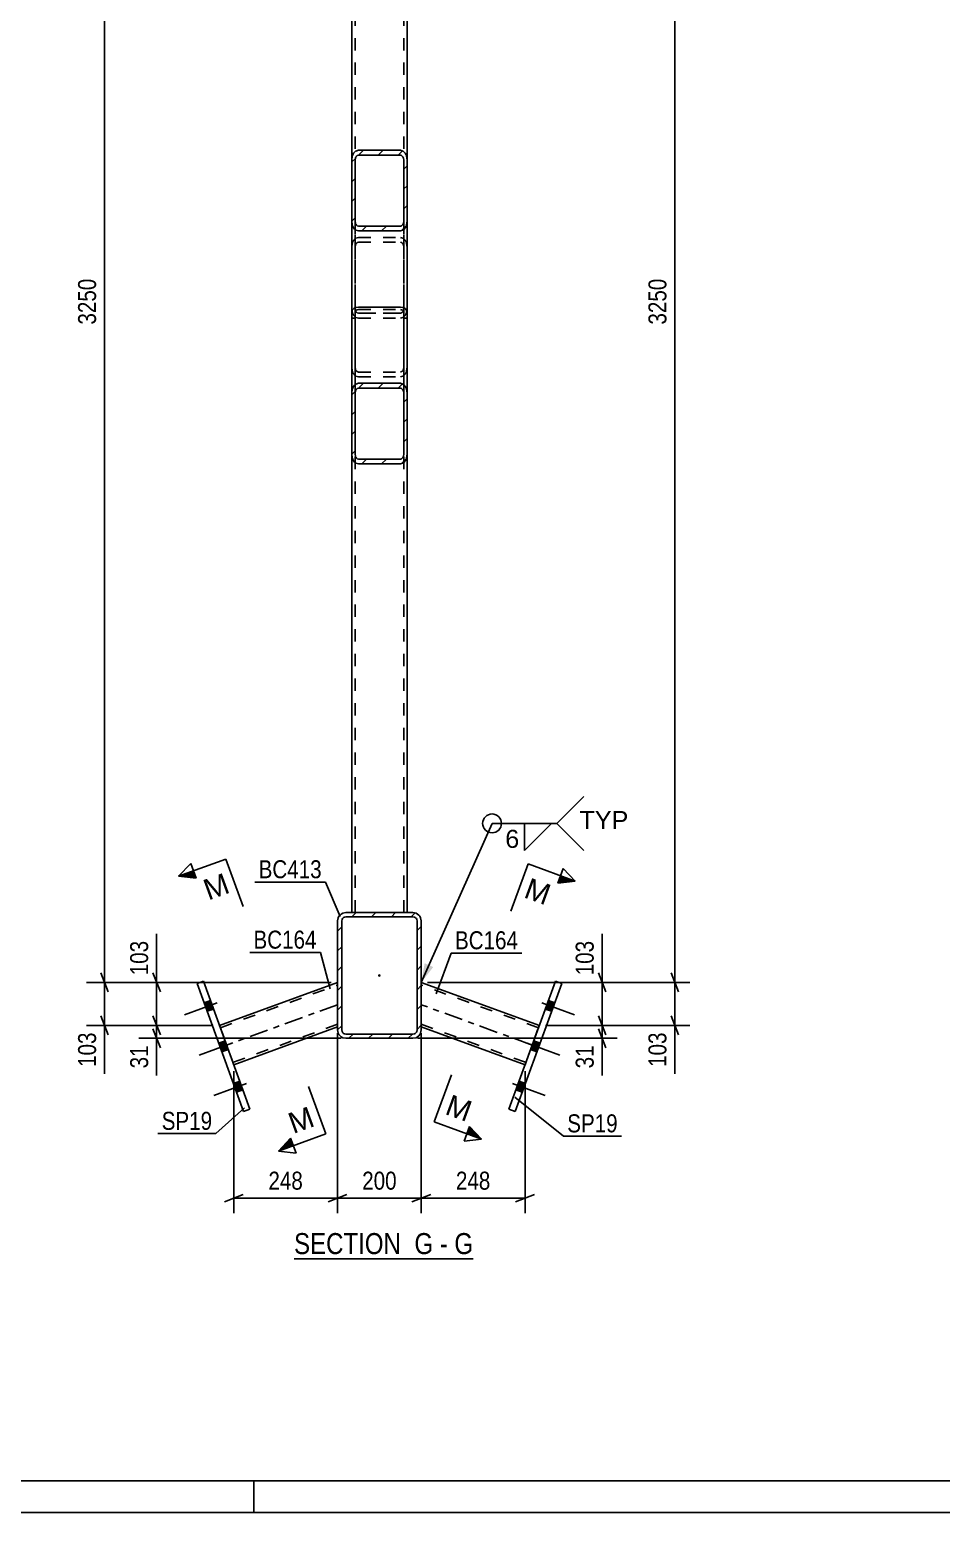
# Model space of a CAD drawing. Header units: millimetres. Extents: x -177 to 1012, y -676 to 165.
# Drawn here: x 346.2 to 491.4, y -675.6 to -439.7 of the extents above; entities that cross this region are included whole.
import ezdxf

# ---------------------------------------------------------------- set-up
doc = ezdxf.new("R2010")
doc.units = ezdxf.units.MM
doc.linetypes.add('DXK_LINE_DOT2', pattern=[3.9198, 1.9599, -1.9599])
doc.linetypes.add('DXK_LINE_DOT3', pattern=[5.9187, 2.979, -0.9799, 0.9799, -0.9799])
doc.styles.add('Arial', font='ARIAL.TTF', dxfattribs={"height": 0.2})
doc.styles.add('Arial Narrow', font='ARIALN.TTF', dxfattribs={"height": 0.2})

# ---------------------------------------------------------------- blocks, each defined once
blk = doc.blocks.new('Unknown-761545539-18 - 7971')
at = {"color": 6, "linetype": 'Continuous'}
blk.add_line((388.34, -635.29), (416.85, -635.29), dxfattribs=at)
at = {"color": 0, "linetype": 'Continuous'}
blk.add_wipeout([(406.45, -634.54), (406.45, -631.04), (388.34, -631.04), (388.34, -634.54)], dxfattribs=at)
at = {"color": 7, "linetype": 'Continuous', "style": 'Arial Narrow'}
blk.add_text('SECTION ', height=3.34, dxfattribs=at).set_placement((388.34, -634.54))
at = {"color": 0, "linetype": 'Continuous'}
blk.add_wipeout([(410.49, -634.54), (410.49, -631.04), (407.5, -631.04), (407.5, -634.54)], dxfattribs=at)
at = {"color": 7, "linetype": 'Continuous', "style": 'Arial Narrow'}
blk.add_text('G', height=3.34, dxfattribs=at).set_placement((407.5, -634.54))
at = {"color": 0, "linetype": 'Continuous'}
blk.add_wipeout([(412.81, -634.54), (412.81, -631.04), (411.54, -631.04), (411.54, -634.54)], dxfattribs=at)
at = {"color": 7, "linetype": 'Continuous', "style": 'Arial Narrow'}
blk.add_text('-', height=3.34, dxfattribs=at).set_placement((411.54, -634.54))
at = {"color": 0, "linetype": 'Continuous'}
blk.add_wipeout([(416.85, -634.54), (416.85, -631.04), (413.86, -631.04), (413.86, -634.54)], dxfattribs=at)
at = {"color": 7, "linetype": 'Continuous', "style": 'Arial Narrow'}
blk.add_text('G', height=3.34, dxfattribs=at).set_placement((413.86, -634.54))
blk = doc.blocks.new('Unknown-761545539-1163')
at = {"color": 5, "linetype": 'Continuous'}
for p, q in [((-172.08, -670.63), (1006.92, -670.63)), ((381.92, -675.63), (381.92, -670.63)), ((-177.08, -675.63), (1011.92, -675.63))]:
    blk.add_line(p, q, dxfattribs=at)
blk = doc.blocks.new('Part-761545539-8139 - 7971')
at = {"linetype": 'Continuous'}
h = blk.add_hatch(dxfattribs=at)
h.set_pattern_fill('', scale=0.7, style=0, pattern_type=0)
h.set_pattern_definition([(45, (395.2627, -598.876), (-1.57154, 1.57154), [])])
h.paths.add_polyline_path([(395.26, -581.54), (395.26, -598.88), (395.36, -599.39), (395.65, -599.82), (396.09, -600.11), (396.6, -600.21), (407.26, -600.21), (407.77, -600.11), (408.21, -599.82), (408.49, -599.39), (408.6, -598.88), (408.6, -581.54), (408.49, -581.03), (408.21, -580.6), (407.77, -580.31), (407.26, -580.21), (396.6, -580.21), (396.09, -580.31), (395.65, -580.6), (395.36, -581.03)])
h.paths.add_polyline_path([(396.12, -581.07), (396.34, -580.93), (396.6, -580.88), (407.26, -580.88), (407.52, -580.93), (407.73, -581.07), (407.88, -581.29), (407.93, -581.54), (407.93, -598.88), (407.88, -599.13), (407.73, -599.35), (407.52, -599.49), (407.26, -599.54), (396.6, -599.54), (396.34, -599.49), (396.12, -599.35), (395.98, -599.13), (395.93, -598.88), (395.93, -581.54), (395.98, -581.29)])
blk.add_hatch(color=30, dxfattribs=at).paths.add_polyline_path([(401.93, -590.31, -1), (401.93, -590.11, -1)])
at = {"color": 2, "linetype": 'Continuous'}
for p, q in [((396.6, -580.21), (396.09, -580.31)), ((396.6, -580.21), (407.26, -580.21)), ((407.77, -580.31), (407.26, -580.21)), ((395.36, -581.03), (395.26, -581.54)), ((395.26, -598.88), (395.26, -581.54)), ((395.93, -581.54), (395.98, -581.29)), ((395.93, -598.88), (395.93, -581.54)), ((396.34, -580.93), (396.6, -580.88)), ((396.6, -580.88), (407.26, -580.88)), ((407.26, -580.88), (407.52, -580.93)), ((407.88, -581.29), (407.93, -581.54)), ((407.93, -598.88), (407.93, -581.54)), ((408.6, -581.54), (408.49, -581.03)), ((408.6, -598.88), (408.6, -581.54)), ((395.26, -598.88), (395.36, -599.39)), ((395.98, -599.13), (395.93, -598.88)), ((407.93, -598.88), (407.88, -599.13)), ((408.49, -599.39), (408.6, -598.88)), ((396.09, -600.11), (396.6, -600.21)), ((396.6, -599.54), (396.34, -599.49)), ((396.6, -599.54), (407.26, -599.54)), ((396.6, -600.21), (407.26, -600.21)), ((407.52, -599.49), (407.26, -599.54)), ((407.26, -600.21), (407.77, -600.11))]:
    blk.add_line(p, q, dxfattribs=at)
at = {"color": 7, "linetype": 'DXK_LINE_DOT3'}
blk.add_line((401.93, -590.21), (401.93, -590.21), dxfattribs=at)
at = {"color": 30, "linetype": 'DXK_LINE_DOT3'}
blk.add_line((401.93, -590.21), (401.93, -590.21), dxfattribs=at)
at = {"color": 30, "linetype": 'Continuous'}
blk.add_circle((401.93, -590.21), 0.1, dxfattribs=at)
at = {"color": 2, "linetype": 'Continuous'}
for centre, radius, start, end in [((396.6, -581.54), 1.33, 112.5, 157.5), ((407.26, -581.54), 1.33, 22.5, 67.5), ((396.6, -581.54), 0.667, 112.5, 157.5), ((407.26, -581.54), 0.667, 22.5, 67.5), ((396.6, -598.88), 0.667, 202.5, 247.5), ((407.26, -598.88), 0.667, 292.5, 337.5), ((396.6, -598.88), 1.33, 202.5, 247.5), ((407.26, -598.88), 1.33, 292.5, 337.5)]:
    blk.add_arc(centre, radius, start, end, dxfattribs=at)
blk = doc.blocks.new('Part-761545539-8011 - 7971')
at = {"color": 2, "linetype": 'Continuous'}
for p, q in [((376.47, -598.15), (395.26, -591.31)), ((378.75, -604.41), (395.26, -598.4))]:
    blk.add_line(p, q, dxfattribs=at)
at = {"color": 7, "linetype": 'DXK_LINE_DOT2'}
for p, q in [((376.61, -598.52), (395.26, -591.73)), ((395.26, -598.4), (395.26, -591.31)), ((376.47, -598.15), (378.75, -604.41)), ((395.26, -597.98), (378.61, -604.04))]:
    blk.add_line(p, q, dxfattribs=at)
at = {"color": 7, "linetype": 'DXK_LINE_DOT3'}
blk.add_line((395.26, -594.86), (377.61, -601.28), dxfattribs=at)
blk = doc.blocks.new('Part-761545539-7999 - 7971')
at = {"color": 2, "linetype": 'Continuous'}
for p, q in [((429.96, -591.1), (422.54, -611.46)), ((430.96, -591.47), (423.55, -611.83)), ((429.96, -591.1), (430.96, -591.47)), ((423.55, -611.83), (422.54, -611.46))]:
    blk.add_line(p, q, dxfattribs=at)
blk = doc.blocks.new('Part-761545539-7983 - 7971')
at = {"color": 2, "linetype": 'Continuous'}
for p, q in [((397.53, -460.47), (397.53, -387.54)), ((406.33, -460.47), (406.33, -387.54)), ((397.53, -484.65), (397.53, -484.06)), ((406.33, -484.65), (406.33, -484.06)), ((397.53, -580.21), (397.53, -507.28)), ((406.33, -580.21), (406.33, -507.28))]:
    blk.add_line(p, q, dxfattribs=at)
at = {"color": 7, "linetype": 'DXK_LINE_DOT2'}
for p, q in [((397.53, -387.54), (406.33, -387.54)), ((398.06, -580.21), (398.06, -387.54)), ((405.8, -580.21), (405.8, -387.54)), ((397.53, -484.06), (397.53, -460.47)), ((406.33, -484.06), (406.33, -460.47)), ((397.53, -507.28), (397.53, -484.65)), ((406.33, -507.28), (406.33, -484.65)), ((406.33, -580.21), (397.53, -580.21))]:
    blk.add_line(p, q, dxfattribs=at)
blk = doc.blocks.new('Bolt-761545539-8000 - 7971')
at = {"linetype": 'Continuous'}
for points in [[(428.84, -594.17), (428.34, -595.55), (429.34, -595.91), (429.84, -594.54)], [(428.84, -594.17), (428.34, -595.55), (429.34, -595.91), (429.84, -594.54)], [(428.84, -594.17), (428.34, -595.55), (429.34, -595.91), (429.84, -594.54)], [(426.5, -600.59), (426, -601.97), (427, -602.34), (427.5, -600.96)], [(426.5, -600.59), (426, -601.97), (427, -602.34), (427.5, -600.96)], [(424.16, -607.01), (423.66, -608.39), (424.66, -608.76), (425.17, -607.38)], [(424.16, -607.01), (423.66, -608.39), (424.66, -608.76), (425.17, -607.38)], [(424.16, -607.01), (423.66, -608.39), (424.66, -608.76), (425.17, -607.38)]]:
    blk.add_hatch(color=1, dxfattribs=at).paths.add_polyline_path(points)
at = {"color": 1, "linetype": 'Continuous'}
for p, q in [((428.84, -594.17), (429.84, -594.54)), ((428.84, -594.17), (429.84, -594.54)), ((428.84, -594.17), (429.84, -594.54)), ((427.77, -594.56), (432.97, -596.46)), ((427.77, -594.56), (432.97, -596.46)), ((427.77, -594.56), (432.97, -596.46)), ((428.34, -595.55), (429.34, -595.91)), ((428.34, -595.55), (429.34, -595.91)), ((428.34, -595.55), (429.34, -595.91)), ((425.44, -600.99), (430.64, -602.88)), ((425.44, -600.99), (430.64, -602.88)), ((426.5, -600.59), (427.5, -600.96)), ((426.5, -600.59), (427.5, -600.96)), ((426, -601.97), (427, -602.34)), ((426, -601.97), (427, -602.34)), ((423.1, -607.41), (428.3, -609.3)), ((423.1, -607.41), (428.3, -609.3)), ((423.1, -607.41), (428.3, -609.3)), ((423.66, -608.39), (424.66, -608.76)), ((423.66, -608.39), (424.66, -608.76)), ((423.66, -608.39), (424.66, -608.76)), ((424.16, -607.01), (425.17, -607.38)), ((424.16, -607.01), (425.17, -607.38)), ((424.16, -607.01), (425.17, -607.38))]:
    blk.add_line(p, q, dxfattribs=at)
blk = doc.blocks.new('Bolt-761545539-7994 - 7971')
at = {"linetype": 'Continuous'}
for points in [[(375.52, -595.55), (375.02, -594.17), (374.02, -594.54), (374.52, -595.91)], [(375.52, -595.55), (375.02, -594.17), (374.02, -594.54), (374.52, -595.91)], [(375.52, -595.55), (375.02, -594.17), (374.02, -594.54), (374.52, -595.91)], [(377.86, -601.97), (377.36, -600.59), (376.36, -600.96), (376.86, -602.34)], [(377.86, -601.97), (377.36, -600.59), (376.36, -600.96), (376.86, -602.34)], [(380.2, -608.39), (379.7, -607.01), (378.69, -607.38), (379.19, -608.76)], [(380.2, -608.39), (379.7, -607.01), (378.69, -607.38), (379.19, -608.76)], [(380.2, -608.39), (379.7, -607.01), (378.69, -607.38), (379.19, -608.76)]]:
    blk.add_hatch(color=1, dxfattribs=at).paths.add_polyline_path(points)
at = {"color": 1, "linetype": 'Continuous'}
for p, q in [((375.02, -594.17), (374.02, -594.54)), ((375.02, -594.17), (374.02, -594.54)), ((375.02, -594.17), (374.02, -594.54)), ((376.09, -594.56), (370.89, -596.46)), ((376.09, -594.56), (370.89, -596.46)), ((376.09, -594.56), (370.89, -596.46)), ((375.52, -595.55), (374.52, -595.91)), ((375.52, -595.55), (374.52, -595.91)), ((375.52, -595.55), (374.52, -595.91)), ((378.42, -600.98), (373.22, -602.88)), ((378.42, -600.98), (373.22, -602.88)), ((377.36, -600.59), (376.36, -600.96)), ((377.36, -600.59), (376.36, -600.96)), ((377.86, -601.97), (376.86, -602.34)), ((377.86, -601.97), (376.86, -602.34)), ((380.76, -607.41), (375.56, -609.3)), ((380.76, -607.41), (375.56, -609.3)), ((380.76, -607.41), (375.56, -609.3)), ((379.7, -607.01), (378.69, -607.38)), ((379.7, -607.01), (378.69, -607.38)), ((379.7, -607.01), (378.69, -607.38)), ((380.2, -608.39), (379.19, -608.76)), ((380.2, -608.39), (379.19, -608.76)), ((380.2, -608.39), (379.19, -608.76))]:
    blk.add_line(p, q, dxfattribs=at)
blk = doc.blocks.new('Part-761545539-8016 - 7971')
at = {"color": 2, "linetype": 'Continuous'}
for p, q in [((427.39, -598.15), (408.6, -591.31)), ((408.6, -598.4), (425.11, -604.41))]:
    blk.add_line(p, q, dxfattribs=at)
at = {"color": 7, "linetype": 'DXK_LINE_DOT2'}
for p, q in [((408.6, -591.31), (408.6, -598.4)), ((427.25, -598.53), (408.6, -591.73)), ((408.6, -597.98), (425.25, -604.04)), ((425.11, -604.41), (427.39, -598.15))]:
    blk.add_line(p, q, dxfattribs=at)
at = {"color": 7, "linetype": 'DXK_LINE_DOT3'}
blk.add_line((426.25, -601.28), (408.6, -594.86), dxfattribs=at)
blk = doc.blocks.new('Part-761545539-8094 - 7971')
at = {"linetype": 'Continuous'}
h = blk.add_hatch(dxfattribs=at)
h.set_pattern_fill('', scale=0.7, style=0, pattern_type=0)
h.set_pattern_definition([(45, (397.5294, -507.2778), (-1.57154, 1.57154), [])])
h.paths.add_polyline_path([(397.53, -497.55), (397.53, -507.28), (397.61, -507.87), (397.84, -508.38), (398.19, -508.72), (398.6, -508.83), (405.26, -508.83), (405.67, -508.72), (406.02, -508.38), (406.25, -507.87), (406.33, -507.28), (406.33, -497.55), (406.25, -496.95), (406.02, -496.45), (405.67, -496.11), (405.26, -495.99), (398.6, -495.99), (398.19, -496.11), (397.84, -496.45), (397.61, -496.95)])
h.paths.add_polyline_path([(398.22, -497), (398.39, -496.83), (398.6, -496.77), (405.26, -496.77), (405.47, -496.83), (405.64, -497), (405.76, -497.25), (405.8, -497.55), (405.8, -507.28), (405.76, -507.58), (405.64, -507.83), (405.47, -508), (405.26, -508.06), (398.6, -508.06), (398.39, -508), (398.22, -507.83), (398.1, -507.58), (398.06, -507.28), (398.06, -497.55), (398.1, -497.25)])
at = {"color": 2, "linetype": 'Continuous'}
for p, q in [((397.53, -484.65), (397.61, -484.36)), ((397.53, -497.55), (397.53, -484.65)), ((397.61, -484.36), (397.84, -484.1)), ((397.84, -484.1), (398.19, -483.94)), ((398.19, -483.94), (398.6, -483.88)), ((398.6, -483.88), (405.26, -483.88)), ((405.26, -483.88), (405.67, -483.94)), ((405.67, -483.94), (406.02, -484.1)), ((406.02, -484.1), (406.25, -484.36)), ((406.25, -484.36), (406.33, -484.65)), ((406.33, -497.55), (406.33, -484.65)), ((397.61, -496.95), (397.53, -497.55)), ((397.53, -507.28), (397.53, -497.55)), ((398.06, -497.55), (398.1, -497.25)), ((398.06, -507.28), (398.06, -497.55)), ((398.6, -495.99), (398.19, -496.11)), ((398.39, -496.83), (398.6, -496.77)), ((398.6, -495.99), (405.26, -495.99)), ((398.6, -496.77), (405.26, -496.77)), ((405.67, -496.11), (405.26, -495.99)), ((405.26, -496.77), (405.47, -496.83)), ((405.76, -497.25), (405.8, -497.55)), ((405.8, -507.28), (405.8, -497.55)), ((406.33, -497.55), (406.25, -496.95)), ((406.33, -507.28), (406.33, -497.55)), ((397.53, -507.28), (397.61, -507.87)), ((398.1, -507.58), (398.06, -507.28)), ((398.19, -508.72), (398.6, -508.83)), ((398.6, -508.06), (398.39, -508)), ((398.6, -508.06), (405.26, -508.06)), ((398.6, -508.83), (405.26, -508.83)), ((405.47, -508), (405.26, -508.06)), ((405.26, -508.83), (405.67, -508.72)), ((405.8, -507.28), (405.76, -507.58)), ((406.25, -507.87), (406.33, -507.28))]:
    blk.add_line(p, q, dxfattribs=at)
at = {"color": 7, "linetype": 'DXK_LINE_DOT2'}
for p, q in [((397.53, -485.62), (398.06, -485.62)), ((398.1, -484.51), (398.06, -484.65)), ((398.06, -507.28), (398.06, -484.65)), ((398.22, -484.38), (398.1, -484.51)), ((398.39, -484.29), (398.22, -484.38)), ((398.6, -484.27), (398.39, -484.29)), ((398.6, -484.27), (405.26, -484.27)), ((405.47, -484.29), (405.26, -484.27)), ((405.64, -484.38), (405.47, -484.29)), ((405.76, -484.51), (405.64, -484.38)), ((405.8, -484.65), (405.76, -484.51)), ((405.8, -507.28), (405.8, -484.65)), ((405.8, -485.62), (406.33, -485.62)), ((397.61, -494.02), (397.53, -493.42)), ((398.06, -493.42), (398.1, -493.72)), ((398.6, -494.98), (398.19, -494.86)), ((398.39, -494.14), (398.6, -494.2)), ((398.6, -494.2), (405.26, -494.2)), ((398.6, -494.98), (405.26, -494.98)), ((405.26, -494.2), (405.47, -494.14)), ((405.67, -494.86), (405.26, -494.98)), ((405.76, -493.72), (405.8, -493.42)), ((406.33, -493.42), (406.25, -494.02)), ((397.53, -507.28), (397.53, -497.55)), ((406.33, -507.28), (406.33, -497.55))]:
    blk.add_line(p, q, dxfattribs=at)
for centre, radius, start, end in [((398.99, -493.69), 1.42, 193.2949, 235.5336), ((398.79, -493.56), 0.709, 193.2949, 235.5336), ((405.07, -493.56), 0.709, 304.4664, 346.7051), ((404.87, -493.69), 1.42, 304.4664, 346.7051)]:
    blk.add_arc(centre, radius, start, end, dxfattribs=at)
at = {"color": 2, "linetype": 'Continuous'}
for centre, radius, start, end in [((398.99, -497.28), 1.42, 124.4664, 166.7051), ((398.79, -497.41), 0.709, 124.4664, 166.7051), ((405.07, -497.41), 0.709, 13.2949, 55.5336), ((404.87, -497.28), 1.42, 13.2949, 55.5336), ((398.99, -507.55), 1.42, 193.2949, 235.5336), ((398.79, -507.41), 0.709, 193.2949, 235.5336), ((405.07, -507.41), 0.709, 304.4664, 346.7051), ((404.87, -507.55), 1.42, 304.4664, 346.7051)]:
    blk.add_arc(centre, radius, start, end, dxfattribs=at)
blk = doc.blocks.new('Part-761545539-8102 - 7971')
at = {"color": 7, "linetype": 'DXK_LINE_DOT2'}
for p, q in [((397.53, -484.06), (397.53, -463.44)), ((398.06, -484.06), (398.06, -463.44)), ((405.8, -484.06), (405.8, -463.44)), ((406.33, -484.06), (406.33, -463.44)), ((397.61, -473.74), (397.53, -474.33)), ((398.06, -474.33), (398.1, -474.03)), ((398.39, -472.83), (398.19, -472.89)), ((398.6, -472.77), (398.39, -472.83)), ((398.39, -473.61), (398.6, -473.55)), ((398.6, -472.77), (405.26, -472.77)), ((398.6, -473.55), (405.26, -473.55)), ((405.64, -472.88), (405.26, -472.77)), ((405.26, -473.55), (405.47, -473.61)), ((405.67, -472.89), (405.64, -472.88)), ((405.76, -474.03), (405.8, -474.33)), ((406.33, -474.33), (406.25, -473.74)), ((397.53, -484.06), (397.61, -484.66)), ((398.1, -484.36), (398.06, -484.06)), ((398.19, -485.5), (398.39, -485.56)), ((398.6, -484.84), (398.39, -484.78)), ((398.39, -485.56), (398.6, -485.62)), ((405.26, -484.84), (398.6, -484.84)), ((398.6, -485.62), (405.26, -485.62)), ((405.47, -484.78), (405.26, -484.84)), ((405.26, -485.62), (405.64, -485.51)), ((405.64, -485.51), (405.67, -485.5)), ((405.8, -484.06), (405.76, -484.36)), ((406.25, -484.66), (406.33, -484.06))]:
    blk.add_line(p, q, dxfattribs=at)
for centre, radius, start, end in [((398.99, -474.06), 1.42, 124.4664, 166.7051), ((398.79, -474.2), 0.709, 124.4664, 166.7051), ((405.07, -474.2), 0.709, 13.2949, 55.5336), ((404.87, -474.06), 1.42, 13.2949, 55.5336), ((398.99, -484.33), 1.42, 193.2949, 235.5336), ((398.79, -484.2), 0.709, 193.2949, 235.5336), ((405.07, -484.2), 0.709, 304.4664, 346.7051), ((404.87, -484.33), 1.42, 304.4664, 346.7051)]:
    blk.add_arc(centre, radius, start, end, dxfattribs=at)
blk = doc.blocks.new('Part-761545539-8103 - 7971')
at = {"color": 7, "linetype": 'DXK_LINE_DOT2'}
for p, q in [((397.61, -484.36), (397.53, -484.65)), ((397.53, -504.31), (397.53, -484.65)), ((397.53, -485.62), (398.06, -485.62)), ((397.84, -484.1), (397.61, -484.36)), ((398.19, -483.94), (397.84, -484.1)), ((398.06, -484.65), (398.1, -484.51)), ((398.06, -504.31), (398.06, -484.65)), ((398.1, -484.51), (398.22, -484.38)), ((398.6, -483.88), (398.19, -483.94)), ((398.22, -484.38), (398.39, -484.29)), ((398.39, -484.29), (398.6, -484.27)), ((398.6, -483.88), (405.26, -483.88)), ((398.6, -484.27), (405.26, -484.27)), ((405.67, -483.94), (405.26, -483.88)), ((405.26, -484.27), (405.47, -484.29)), ((405.47, -484.29), (405.64, -484.38)), ((405.64, -484.38), (405.76, -484.51)), ((406.02, -484.1), (405.67, -483.94)), ((405.76, -484.51), (405.8, -484.65)), ((405.8, -504.31), (405.8, -484.65)), ((406.33, -485.62), (405.8, -485.62)), ((406.25, -484.36), (406.02, -484.1)), ((406.33, -484.65), (406.25, -484.36)), ((406.33, -504.31), (406.33, -484.65)), ((397.53, -493.42), (397.61, -494.02)), ((398.1, -493.72), (398.06, -493.42)), ((398.19, -494.86), (398.39, -494.92)), ((398.6, -494.2), (398.39, -494.14)), ((398.39, -494.92), (398.6, -494.98)), ((398.6, -494.2), (405.26, -494.2)), ((398.6, -494.98), (405.26, -494.98)), ((405.47, -494.14), (405.26, -494.2)), ((405.26, -494.98), (405.64, -494.87)), ((405.64, -494.87), (405.67, -494.86)), ((405.8, -493.42), (405.76, -493.72)), ((406.25, -494.02), (406.33, -493.42))]:
    blk.add_line(p, q, dxfattribs=at)
for centre, radius, start, end in [((398.99, -493.69), 1.42, 193.2949, 235.5336), ((398.79, -493.56), 0.709, 193.2949, 235.5336), ((405.07, -493.56), 0.709, 304.4664, 346.7051), ((404.87, -493.69), 1.42, 304.4664, 346.7051)]:
    blk.add_arc(centre, radius, start, end, dxfattribs=at)
blk = doc.blocks.new('Part-761545539-8142 - 7971')
at = {"linetype": 'Continuous'}
h = blk.add_hatch(dxfattribs=at)
h.set_pattern_fill('', scale=0.7, style=0, pattern_type=0)
h.set_pattern_definition([(45, (397.5294, -470.2055), (-1.57154, 1.57154), [])])
h.paths.add_polyline_path([(397.53, -460.47), (397.53, -470.21), (397.61, -470.8), (397.84, -471.31), (398.19, -471.64), (398.6, -471.76), (405.26, -471.76), (405.67, -471.64), (406.02, -471.31), (406.25, -470.8), (406.33, -470.21), (406.33, -460.47), (406.25, -459.88), (406.02, -459.37), (405.67, -459.04), (405.26, -458.92), (398.6, -458.92), (398.19, -459.04), (397.84, -459.37), (397.61, -459.88)])
h.paths.add_polyline_path([(398.22, -459.92), (398.39, -459.76), (398.6, -459.7), (405.26, -459.7), (405.47, -459.76), (405.64, -459.92), (405.76, -460.18), (405.8, -460.47), (405.8, -470.21), (405.76, -470.5), (405.64, -470.76), (405.47, -470.92), (405.26, -470.98), (398.6, -470.98), (398.39, -470.92), (398.22, -470.76), (398.1, -470.5), (398.06, -470.21), (398.06, -460.47), (398.1, -460.18)])
at = {"color": 2, "linetype": 'Continuous'}
for p, q in [((397.61, -459.88), (397.53, -460.47)), ((398.6, -458.92), (398.19, -459.04)), ((398.39, -459.76), (398.6, -459.7)), ((398.6, -458.92), (405.26, -458.92)), ((398.6, -459.7), (405.26, -459.7)), ((405.67, -459.04), (405.26, -458.92)), ((405.26, -459.7), (405.47, -459.76)), ((406.33, -460.47), (406.25, -459.88)), ((397.53, -470.21), (397.53, -460.47)), ((398.06, -460.47), (398.1, -460.18)), ((398.06, -470.21), (398.06, -460.47)), ((405.76, -460.18), (405.8, -460.47)), ((405.8, -470.21), (405.8, -460.47)), ((406.33, -470.21), (406.33, -460.47)), ((397.53, -484.06), (397.53, -470.21)), ((397.53, -470.21), (397.61, -470.8)), ((398.1, -470.5), (398.06, -470.21)), ((398.19, -471.64), (398.6, -471.76)), ((398.6, -470.98), (398.39, -470.92)), ((398.6, -470.98), (405.26, -470.98)), ((398.6, -471.76), (405.26, -471.76)), ((405.47, -470.92), (405.26, -470.98)), ((405.26, -471.76), (405.67, -471.64)), ((405.8, -470.21), (405.76, -470.5)), ((406.25, -470.8), (406.33, -470.21)), ((406.33, -484.06), (406.33, -470.21)), ((397.58, -484.46), (397.53, -484.06)), ((406.33, -484.06), (406.28, -484.46))]:
    blk.add_line(p, q, dxfattribs=at)
at = {"color": 7, "linetype": 'DXK_LINE_DOT2'}
for p, q in [((397.53, -470.21), (397.53, -460.47)), ((398.06, -484.06), (398.06, -460.47)), ((405.8, -484.06), (405.8, -460.47)), ((406.33, -470.21), (406.33, -460.47)), ((397.53, -474.33), (397.61, -473.74)), ((398.1, -474.03), (398.06, -474.33)), ((398.19, -472.89), (398.6, -472.77)), ((398.6, -473.55), (398.39, -473.61)), ((398.6, -472.77), (405.26, -472.77)), ((398.6, -473.55), (405.26, -473.55)), ((405.26, -472.77), (405.67, -472.89)), ((405.47, -473.61), (405.26, -473.55)), ((405.8, -474.33), (405.76, -474.03)), ((406.25, -473.74), (406.33, -474.33)), ((397.61, -484.66), (397.58, -484.46)), ((398.06, -484.06), (398.1, -484.36)), ((398.6, -485.62), (398.19, -485.5)), ((398.39, -484.78), (398.6, -484.84)), ((398.6, -484.84), (405.26, -484.84)), ((398.6, -485.62), (405.26, -485.62)), ((405.26, -484.84), (405.47, -484.78)), ((405.67, -485.5), (405.26, -485.62)), ((405.76, -484.36), (405.8, -484.06)), ((406.28, -484.46), (406.25, -484.66))]:
    blk.add_line(p, q, dxfattribs=at)
at = {"color": 2, "linetype": 'Continuous'}
for centre, radius, start, end in [((398.99, -460.2), 1.42, 124.4664, 166.7051), ((398.79, -460.34), 0.709, 124.4664, 166.7051), ((405.07, -460.34), 0.709, 13.2949, 55.5336), ((404.87, -460.2), 1.42, 13.2949, 55.5336), ((398.99, -470.48), 1.42, 193.2949, 235.5336), ((398.79, -470.34), 0.709, 193.2949, 235.5336), ((405.07, -470.34), 0.709, 304.4664, 346.7051), ((404.87, -470.48), 1.42, 304.4664, 346.7051)]:
    blk.add_arc(centre, radius, start, end, dxfattribs=at)
at = {"color": 7, "linetype": 'DXK_LINE_DOT2'}
for centre, radius, start, end in [((398.99, -474.06), 1.42, 124.4664, 166.7051), ((398.79, -474.2), 0.709, 124.4664, 166.7051), ((405.07, -474.2), 0.709, 13.2949, 55.5336), ((404.87, -474.06), 1.42, 13.2949, 55.5336), ((398.99, -484.33), 1.42, 193.2949, 235.5336), ((398.79, -484.2), 0.709, 193.2949, 235.5336), ((405.07, -484.2), 0.709, 304.4664, 346.7051), ((404.87, -484.33), 1.42, 304.4664, 346.7051)]:
    blk.add_arc(centre, radius, start, end, dxfattribs=at)
blk = doc.blocks.new('Part-761545539-8169 - 7971')
at = {"color": 2, "linetype": 'Continuous'}
for p, q in [((372.9, -591.47), (373.9, -591.1)), ((372.9, -591.47), (380.31, -611.83)), ((381.31, -611.46), (373.9, -591.1)), ((380.31, -611.83), (381.31, -611.46))]:
    blk.add_line(p, q, dxfattribs=at)
blk = doc.blocks.new('StraightDimension-761545539-8574 - 7971')
at = {"color": 7, "linetype": 'Continuous'}
for p, q in [((395.26, -599.4), (395.26, -628.04)), ((408.6, -599.4), (408.6, -628.04)), ((396.76, -625.04), (393.76, -626.24)), ((407.1, -626.24), (410.1, -625.04)), ((395.26, -625.64), (408.6, -625.64))]:
    blk.add_line(p, q, dxfattribs=at)
at = {"color": 0}
blk.add_wipeout([(405.27, -624.89), (405.27, -620.69), (398.59, -620.69), (398.59, -624.89)], dxfattribs=at)
at = {"color": 3, "style": 'Arial Narrow'}
blk.add_text('200', height=2.863, dxfattribs=at).set_placement((399.19, -624.29))
blk = doc.blocks.new('StraightDimension-761545539-8557 - 7971')
at = {"color": 7, "linetype": 'Continuous'}
for p, q in [((408.6, -599.4), (408.6, -628.04)), ((425.11, -605.41), (425.11, -628.04)), ((410.1, -625.04), (407.1, -626.24)), ((423.61, -626.24), (426.61, -625.04)), ((408.6, -625.64), (425.11, -625.64))]:
    blk.add_line(p, q, dxfattribs=at)
at = {"color": 0}
blk.add_wipeout([(420.2, -624.89), (420.2, -620.69), (413.51, -620.69), (413.51, -624.89)], dxfattribs=at)
at = {"color": 3, "style": 'Arial Narrow'}
blk.add_text('248', height=2.863, dxfattribs=at).set_placement((414.11, -624.29))
blk = doc.blocks.new('StraightDimension-761545539-8598 - 7971')
at = {"color": 7, "linetype": 'Continuous'}
for p, q in [((395.26, -599.4), (395.26, -628.04)), ((378.75, -605.41), (378.75, -628.04)), ((380.25, -625.04), (377.25, -626.24)), ((393.76, -626.24), (396.76, -625.04)), ((378.75, -625.64), (395.26, -625.64))]:
    blk.add_line(p, q, dxfattribs=at)
at = {"color": 0}
blk.add_wipeout([(390.35, -624.89), (390.35, -620.69), (383.66, -620.69), (383.66, -624.89)], dxfattribs=at)
at = {"color": 3, "style": 'Arial Narrow'}
blk.add_text('248', height=2.863, dxfattribs=at).set_placement((384.26, -624.29))
blk = doc.blocks.new('StraightDimension-761545539-19674 - 7971')
at = {"color": 7, "linetype": 'Continuous'}
for p, q in [((394.26, -591.31), (363.61, -591.31)), ((365.86, -589.81), (367.06, -592.81)), ((366.46, -598.15), (366.46, -591.31)), ((367.06, -599.65), (365.86, -596.65)), ((375.47, -598.15), (363.61, -598.15))]:
    blk.add_line(p, q, dxfattribs=at)
at = {"color": 0}
blk.add_wipeout([(365.71, -584.1), (361.51, -584.1), (361.51, -590.78), (365.71, -590.78)], dxfattribs=at)
at = {"color": 7, "linetype": 'Continuous'}
blk.add_line((366.46, -591.31), (366.46, -583.57), dxfattribs=at)
blk.add_line((366.46, -591.31), (366.46, -583.57), dxfattribs=at)
at = {"color": 3, "style": 'Arial Narrow'}
blk.add_text('103', height=2.863, rotation=90.0002, dxfattribs=at).set_placement((365.11, -590.18))
blk = doc.blocks.new('StraightDimension-761545539-19675 - 7971')
at = {"color": 7, "linetype": 'Continuous'}
for p, q in [((365.86, -596.65), (367.06, -599.65)), ((375.47, -598.15), (363.61, -598.15)), ((367.06, -601.71), (365.86, -598.71)), ((366.46, -600.21), (366.46, -598.15)), ((395.86, -600.21), (363.61, -600.21))]:
    blk.add_line(p, q, dxfattribs=at)
at = {"color": 0}
blk.add_wipeout([(365.71, -600.73), (361.51, -600.73), (361.51, -605.59), (365.71, -605.59)], dxfattribs=at)
at = {"color": 7, "linetype": 'Continuous'}
blk.add_line((366.46, -600.21), (366.46, -606.12), dxfattribs=at)
blk.add_line((366.46, -600.21), (366.46, -606.12), dxfattribs=at)
at = {"color": 3, "style": 'Arial Narrow'}
blk.add_text('31', height=2.863, rotation=90.0002, dxfattribs=at).set_placement((365.11, -604.99))
blk = doc.blocks.new('StraightDimension-761545539-19707 - 7971')
at = {"color": 7, "linetype": 'Continuous'}
for p, q in [((409.6, -591.31), (439.79, -591.31)), ((436.79, -589.81), (437.99, -592.81)), ((437.39, -598.15), (437.39, -591.31)), ((437.99, -599.65), (436.79, -596.65)), ((428.39, -598.15), (439.79, -598.15))]:
    blk.add_line(p, q, dxfattribs=at)
at = {"color": 0}
blk.add_wipeout([(436.64, -584.1), (432.44, -584.1), (432.44, -590.78), (436.64, -590.78)], dxfattribs=at)
at = {"color": 7, "linetype": 'Continuous'}
blk.add_line((437.39, -591.31), (437.39, -583.57), dxfattribs=at)
blk.add_line((437.39, -591.31), (437.39, -583.57), dxfattribs=at)
at = {"color": 3, "style": 'Arial Narrow'}
blk.add_text('103', height=2.863, rotation=90.0002, dxfattribs=at).set_placement((436.04, -590.18))
blk = doc.blocks.new('StraightDimension-761545539-19708 - 7971')
at = {"color": 7, "linetype": 'Continuous'}
for p, q in [((436.79, -596.65), (437.99, -599.65)), ((428.39, -598.15), (439.79, -598.15)), ((437.99, -601.71), (436.79, -598.71)), ((437.39, -600.21), (437.39, -598.15)), ((408, -600.21), (439.79, -600.21))]:
    blk.add_line(p, q, dxfattribs=at)
at = {"color": 0}
blk.add_wipeout([(436.64, -600.73), (432.44, -600.73), (432.44, -605.59), (436.64, -605.59)], dxfattribs=at)
at = {"color": 7, "linetype": 'Continuous'}
blk.add_line((437.39, -600.21), (437.39, -606.12), dxfattribs=at)
blk.add_line((437.39, -600.21), (437.39, -606.12), dxfattribs=at)
at = {"color": 3, "style": 'Arial Narrow'}
blk.add_text('31', height=2.863, rotation=90.0002, dxfattribs=at).set_placement((436.04, -604.99))
blk = doc.blocks.new('StraightDimension-761545539-20138 - 7971')
at = {"color": 7, "linetype": 'Continuous'}
for p, q in [((375.47, -374.67), (355.32, -374.67)), ((358.77, -376.17), (357.57, -373.17)), ((358.17, -591.31), (358.17, -374.67)), ((394.26, -591.31), (355.32, -591.31)), ((357.57, -589.81), (358.77, -592.81))]:
    blk.add_line(p, q, dxfattribs=at)
at = {"color": 0}
blk.add_wipeout([(357.42, -478.73), (353.22, -478.73), (353.22, -487.25), (357.42, -487.25)], dxfattribs=at)
at = {"color": 3, "style": 'Arial Narrow'}
blk.add_text('3250', height=2.863, rotation=90.0002, dxfattribs=at).set_placement((356.82, -486.65))
blk = doc.blocks.new('StraightDimension-761545539-20139 - 7971')
at = {"color": 7, "linetype": 'Continuous'}
for p, q in [((394.26, -591.31), (355.32, -591.31)), ((357.57, -589.81), (358.77, -592.81)), ((358.17, -598.15), (358.17, -591.31)), ((358.77, -599.65), (357.57, -596.65)), ((375.47, -598.15), (355.32, -598.15))]:
    blk.add_line(p, q, dxfattribs=at)
at = {"color": 0}
blk.add_wipeout([(357.42, -598.67), (353.22, -598.67), (353.22, -605.36), (357.42, -605.36)], dxfattribs=at)
at = {"color": 7, "linetype": 'Continuous'}
blk.add_line((358.17, -598.15), (358.17, -605.88), dxfattribs=at)
blk.add_line((358.17, -598.15), (358.17, -605.88), dxfattribs=at)
at = {"color": 3, "style": 'Arial Narrow'}
blk.add_text('103', height=2.863, rotation=90.0002, dxfattribs=at).set_placement((356.82, -604.76))
blk = doc.blocks.new('StraightDimension-761545539-20172 - 7971')
at = {"color": 7, "linetype": 'Continuous'}
for p, q in [((428.39, -374.67), (451.37, -374.67)), ((449.57, -376.17), (448.37, -373.17)), ((448.97, -591.31), (448.97, -374.67)), ((409.6, -591.31), (451.37, -591.31)), ((448.37, -589.81), (449.57, -592.81))]:
    blk.add_line(p, q, dxfattribs=at)
at = {"color": 0}
blk.add_wipeout([(448.22, -478.73), (444.02, -478.73), (444.02, -487.25), (448.22, -487.25)], dxfattribs=at)
at = {"color": 3, "style": 'Arial Narrow'}
blk.add_text('3250', height=2.863, rotation=90.0002, dxfattribs=at).set_placement((447.62, -486.65))
blk = doc.blocks.new('StraightDimension-761545539-20173 - 7971')
at = {"color": 7, "linetype": 'Continuous'}
for p, q in [((409.6, -591.31), (451.37, -591.31)), ((448.37, -589.81), (449.57, -592.81)), ((448.97, -598.15), (448.97, -591.31)), ((449.57, -599.65), (448.37, -596.65)), ((428.39, -598.15), (451.37, -598.15))]:
    blk.add_line(p, q, dxfattribs=at)
at = {"color": 0}
blk.add_wipeout([(448.22, -598.67), (444.02, -598.67), (444.02, -605.36), (448.22, -605.36)], dxfattribs=at)
at = {"color": 7, "linetype": 'Continuous'}
blk.add_line((448.97, -598.15), (448.97, -605.88), dxfattribs=at)
blk.add_line((448.97, -598.15), (448.97, -605.88), dxfattribs=at)
at = {"color": 3, "style": 'Arial Narrow'}
blk.add_text('103', height=2.863, rotation=90.0002, dxfattribs=at).set_placement((447.62, -604.76))
blk = doc.blocks.new('Mark-761545539-7995 - 7971')
at = {"color": 0}
blk.add_wipeout([(439.87, -615.17), (439.87, -612.17), (431.83, -612.17), (431.83, -615.17)], dxfattribs=at)
blk.add_wipeout([(439.87, -615.17), (439.87, -612.17), (431.83, -612.17), (431.83, -615.17)], dxfattribs=at)
at = {"color": 30, "linetype": 'Continuous'}
for p, q in [((423.49, -609.57), (431.23, -615.77)), ((431.23, -615.77), (440.47, -615.77))]:
    blk.add_line(p, q, dxfattribs=at)
at = {"color": 3, "style": 'Arial Narrow'}
blk.add_text('SP19', height=2.863, dxfattribs=at).set_placement((431.83, -615.17))
blk = doc.blocks.new('Mark-761545539-8135 - 7971')
at = {"color": 0}
blk.add_wipeout([(392.75, -574.74), (392.75, -571.74), (382.7, -571.74), (382.7, -574.74)], dxfattribs=at)
blk.add_wipeout([(392.75, -574.74), (392.75, -571.74), (382.7, -571.74), (382.7, -574.74)], dxfattribs=at)
at = {"color": 30, "linetype": 'Continuous'}
for p in [(382.1, -575.34), (395.68, -580.82)]:
    blk.add_line(p, (393.35, -575.34), dxfattribs=at)
at = {"color": 3, "style": 'Arial Narrow'}
blk.add_text('BC413', height=2.863, dxfattribs=at).set_placement((382.7, -574.74))
blk = doc.blocks.new('Mark-761545539-8007 - 7971')
at = {"color": 0}
blk.add_wipeout([(391.93, -585.94), (391.93, -582.94), (381.88, -582.94), (381.88, -585.94)], dxfattribs=at)
blk.add_wipeout([(391.93, -585.94), (391.93, -582.94), (381.88, -582.94), (381.88, -585.94)], dxfattribs=at)
at = {"color": 30, "linetype": 'Continuous'}
for p in [(381.28, -586.54), (394.1, -592.35)]:
    blk.add_line(p, (392.53, -586.54), dxfattribs=at)
at = {"color": 3, "style": 'Arial Narrow'}
blk.add_text('BC164', height=2.863, dxfattribs=at).set_placement((381.88, -585.94))
blk = doc.blocks.new('Mark-761545539-8012 - 7971')
at = {"color": 0}
blk.add_wipeout([(424.01, -586.04), (424.01, -583.04), (413.96, -583.04), (413.96, -586.04)], dxfattribs=at)
blk.add_wipeout([(424.01, -586.04), (424.01, -583.04), (413.96, -583.04), (413.96, -586.04)], dxfattribs=at)
at = {"color": 30, "linetype": 'Continuous'}
for p, q in [((410.94, -593.13), (413.36, -586.64)), ((413.36, -586.64), (424.61, -586.64))]:
    blk.add_line(p, q, dxfattribs=at)
at = {"color": 3, "style": 'Arial Narrow'}
blk.add_text('BC164', height=2.863, dxfattribs=at).set_placement((413.96, -586.04))
blk = doc.blocks.new('Mark-761545539-8165 - 7971')
at = {"color": 0}
blk.add_wipeout([(375.31, -614.77), (375.31, -611.77), (367.27, -611.77), (367.27, -614.77)], dxfattribs=at)
blk.add_wipeout([(375.31, -614.77), (375.31, -611.77), (367.27, -611.77), (367.27, -614.77)], dxfattribs=at)
at = {"color": 30, "linetype": 'Continuous'}
for p in [(380.44, -611.28), (366.67, -615.37)]:
    blk.add_line(p, (375.91, -615.37), dxfattribs=at)
at = {"color": 3, "style": 'Arial Narrow'}
blk.add_text('SP19', height=2.863, dxfattribs=at).set_placement((367.27, -614.77))
blk = doc.blocks.new('SectionMark-761545539-8651 - 7971')
at = {"color": 6, "linetype": 'Continuous'}
for p, q in [((431.19, -573.17), (433.11, -575.2)), ((418.17, -616.25), (415.4, -616.57))]:
    blk.add_line(p, q, dxfattribs=at)
at = {"color": 0, "linetype": 'Continuous'}
for points in [[(428.39, -579.07), (429.59, -575.78), (425.94, -574.45), (424.74, -577.74)], [(415.85, -613.54), (417.04, -610.25), (413.39, -608.92), (412.19, -612.21)]]:
    blk.add_wipeout(points, dxfattribs=at)
at = {"linetype": 'Continuous'}
for points in [[(430.34, -575.52), (430.76, -574.35), (433.11, -575.2)], [(415.82, -615.4), (416.25, -614.22), (418.17, -616.25)]]:
    blk.add_hatch(color=6, dxfattribs=at).paths.add_polyline_path(points)
at = {"color": 6, "linetype": 'Continuous'}
for p, q in [((425.6, -572.47), (422.86, -579.98)), ((425.6, -572.47), (433.11, -575.2)), ((430.34, -575.52), (431.19, -573.17)), ((433.11, -575.2), (430.34, -575.52)), ((410.66, -613.51), (413.39, -606)), ((410.66, -613.51), (418.17, -616.25)), ((416.25, -614.22), (415.4, -616.57)), ((418.17, -616.25), (416.25, -614.22))]:
    blk.add_line(p, q, dxfattribs=at)
at = {"color": 3, "linetype": 'Continuous', "style": 'Arial'}
for p in [(424.74, -577.74), (412.19, -612.21)]:
    blk.add_text('M', height=3.34, rotation=-20.002, dxfattribs=at).set_placement(p)
blk = doc.blocks.new('SectionMark-761545539-8655 - 7971')
at = {"color": 6, "linetype": 'Continuous'}
for p, q in [((369.96, -574.43), (371.89, -572.4)), ((388.65, -618.47), (385.88, -618.15))]:
    blk.add_line(p, q, dxfattribs=at)
at = {"color": 0, "linetype": 'Continuous'}
for points in [[(378.34, -576.97), (377.14, -573.68), (373.49, -575.01), (374.69, -578.3)], [(391.86, -614.11), (390.66, -610.82), (387.01, -612.15), (388.2, -615.44)]]:
    blk.add_wipeout(points, dxfattribs=at)
at = {"linetype": 'Continuous'}
for points in [[(372.31, -573.58), (372.74, -574.75), (369.96, -574.43)], [(387.8, -616.12), (388.23, -617.29), (385.88, -618.15)]]:
    blk.add_hatch(color=6, dxfattribs=at).paths.add_polyline_path(points)
at = {"color": 6, "linetype": 'Continuous'}
for p, q in [((377.48, -571.69), (369.96, -574.43)), ((372.74, -574.75), (371.89, -572.4)), ((377.48, -571.69), (380.22, -579.21)), ((369.96, -574.43), (372.74, -574.75)), ((393.39, -615.41), (390.66, -607.9)), ((393.39, -615.41), (385.88, -618.15)), ((385.88, -618.15), (387.8, -616.12)), ((387.8, -616.12), (388.65, -618.47))]:
    blk.add_line(p, q, dxfattribs=at)
at = {"color": 3, "linetype": 'Continuous', "style": 'Arial'}
for p in [(374.69, -578.3), (388.2, -615.44)]:
    blk.add_text('M', height=3.34, rotation=20.002, dxfattribs=at).set_placement(p)
blk = doc.blocks.new('WeldMark-761545539-8657 - 7971')
at = {"linetype": 'Continuous'}
blk.add_hatch(color=30, dxfattribs=at).paths.add_polyline_path([(410.5, -588.87), (408.6, -591.31), (409.13, -588.26)])
at = {"color": 3, "linetype": 'Continuous'}
for q in [(434.47, -561.72), (434.47, -570.3)]:
    blk.add_line((430.18, -566.01), q, dxfattribs=at)
at = {"color": 30, "linetype": 'Continuous'}
blk.add_line((408.6, -591.31), (419.86, -566.01), dxfattribs=at)
at = {"color": 3, "linetype": 'Continuous'}
blk.add_arc((419.86, -566.01), 1.5, 90, 270, dxfattribs=at)
at = {"color": 0}
blk.add_wipeout([(424.38, -570.11), (424.38, -566.71), (421.76, -566.71), (421.76, -570.11)], dxfattribs=at)
at = {"color": 30, "linetype": 'Continuous'}
blk.add_line((419.86, -566.01), (430.18, -566.01), dxfattribs=at)
at = {"color": 3, "linetype": 'Continuous'}
for p, q in [((425.04, -566.01), (429.33, -566.01)), ((429.33, -566.01), (425.04, -570.3)), ((425.04, -570.3), (425.04, -566.01))]:
    blk.add_line(p, q, dxfattribs=at)
blk.add_arc((419.86, -566.01), 1.5, 270, 90, dxfattribs=at)
at = {"color": 3, "style": 'Arial'}
blk.add_text('6', height=2.87, dxfattribs=at).set_placement((421.96, -569.91))
at = {"color": 0, "linetype": 'Continuous'}
blk.add_wipeout([(441.56, -566.91), (441.56, -563.91), (433.78, -563.91), (433.78, -566.91)], dxfattribs=at)
blk.add_wipeout([(441.56, -566.91), (441.56, -563.91), (433.78, -563.91), (433.78, -566.91)], dxfattribs=at)
at = {"color": 3, "linetype": 'Continuous', "style": 'Arial'}
blk.add_text('TYP', height=2.865, dxfattribs=at).set_placement((433.78, -566.91))

msp = doc.modelspace()

# ---------------------------------------------------------------- block references
for name in ['Part-761545539-7983 - 7971', 'Part-761545539-8142 - 7971', 'Part-761545539-8102 - 7971', 'Part-761545539-8094 - 7971', 'Part-761545539-8103 - 7971', 'Part-761545539-8139 - 7971', 'Part-761545539-8169 - 7971', 'Part-761545539-8011 - 7971', 'Part-761545539-8016 - 7971', 'Part-761545539-7999 - 7971', 'Bolt-761545539-7994 - 7971', 'Bolt-761545539-8000 - 7971', 'Unknown-761545539-18 - 7971']:
    msp.add_blockref(name, (0, 0))

# ---------------------------------------------------------------- next in the draw order: block references
msp.add_blockref('Unknown-761545539-1163', (0, 0))

# ---------------------------------------------------------------- next in the draw order: block references
msp.add_blockref('StraightDimension-761545539-8574 - 7971', (0, 0))

# ---------------------------------------------------------------- next in the draw order: block references
for name in ['StraightDimension-761545539-8598 - 7971', 'StraightDimension-761545539-8557 - 7971']:
    msp.add_blockref(name, (0, 0))

# ---------------------------------------------------------------- next in the draw order: block references
for name in ['StraightDimension-761545539-19674 - 7971', 'StraightDimension-761545539-19707 - 7971', 'Mark-761545539-7995 - 7971', 'Mark-761545539-8165 - 7971']:
    msp.add_blockref(name, (0, 0))

# ---------------------------------------------------------------- next in the draw order: block references
for name in ['StraightDimension-761545539-20138 - 7971', 'StraightDimension-761545539-20172 - 7971', 'StraightDimension-761545539-19675 - 7971', 'StraightDimension-761545539-19708 - 7971']:
    msp.add_blockref(name, (0, 0))

# ---------------------------------------------------------------- next in the draw order: block references
for name in ['Mark-761545539-8135 - 7971', 'StraightDimension-761545539-20139 - 7971', 'StraightDimension-761545539-20173 - 7971']:
    msp.add_blockref(name, (0, 0))

# ---------------------------------------------------------------- next in the draw order: block references
for name in ['Mark-761545539-8007 - 7971', 'Mark-761545539-8012 - 7971']:
    msp.add_blockref(name, (0, 0))

# ---------------------------------------------------------------- next in the draw order: block references
for name in ['SectionMark-761545539-8655 - 7971', 'SectionMark-761545539-8651 - 7971']:
    msp.add_blockref(name, (0, 0))

# ---------------------------------------------------------------- next in the draw order: block references
msp.add_blockref('WeldMark-761545539-8657 - 7971', (0, 0))

doc.saveas('drawing.dxf')
